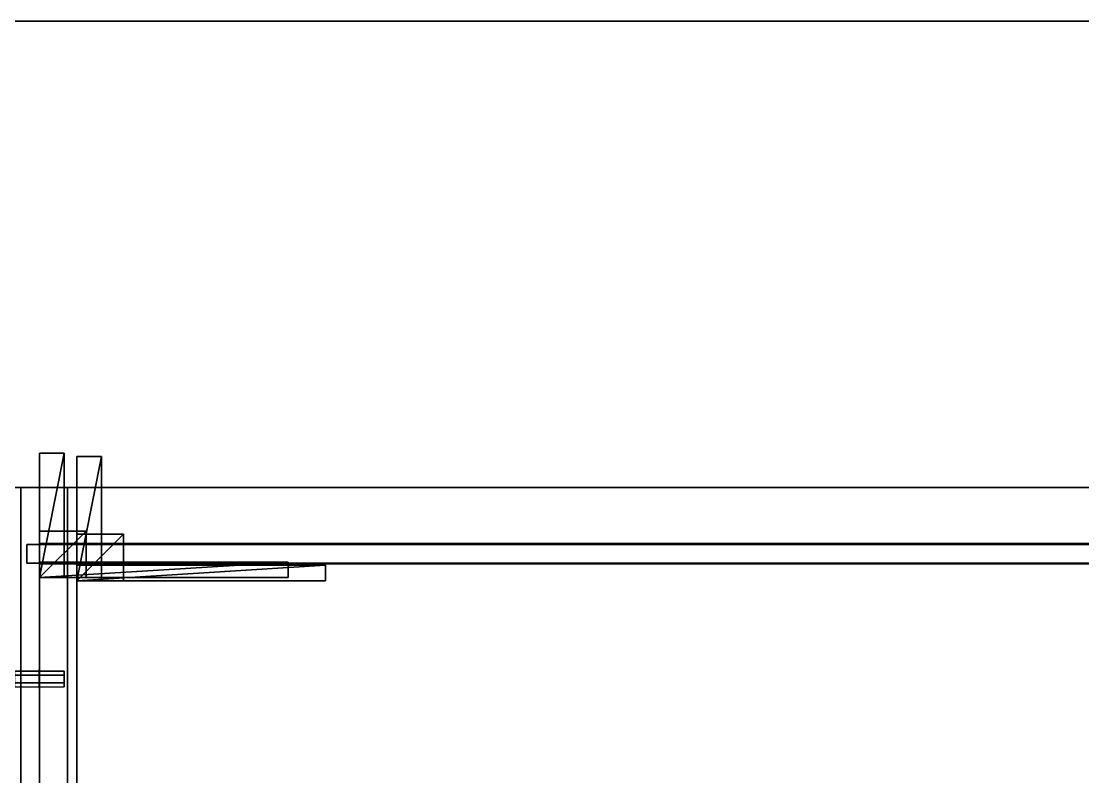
# Model space of a CAD drawing. Extents: x 0 to 5507, y -6518 to 0.
# Drawn here: x 1082.2 to 1423.6, y -243.1 to 0 of the extents above; entities that cross this region are included whole.
import ezdxf

# ---------------------------------------------------------------- set-up
doc = ezdxf.new("R2010")
doc.units = 0
for name, color, linetype in [('LAYER0', 7, 'CONTINUOUS'), ('LAYER183', 7, 'CONTINUOUS'), ('LAYER271', 7, 'CONTINUOUS'), ('LAYER280', 7, 'CONTINUOUS'), ('LAYER281', 7, 'CONTINUOUS'), ('LAYER282', 7, 'CONTINUOUS'), ('LAYER283', 7, 'CONTINUOUS'), ('LAYER285', 2, 'CONTINUOUS'), ('LAYER286', 7, 'CONTINUOUS'), ('LAYER287', 253, 'CONTINUOUS'), ('LAYER288', 253, 'CONTINUOUS'), ('LAYER289', 253, 'CONTINUOUS'), ('LAYER290', 253, 'CONTINUOUS'), ('LAYER291', 253, 'CONTINUOUS'), ('LAYER292', 253, 'CONTINUOUS'), ('LAYER293', 7, 'CONTINUOUS'), ('LAYER295', 254, 'CONTINUOUS'), ('LAYER308', 254, 'CONTINUOUS'), ('LAYER309', 7, 'CONTINUOUS'), ('LAYER311', 2, 'CONTINUOUS'), ('LAYER312', 7, 'CONTINUOUS'), ('LAYER313', 253, 'CONTINUOUS'), ('LAYER314', 253, 'CONTINUOUS'), ('LAYER315', 253, 'CONTINUOUS'), ('LAYER316', 253, 'CONTINUOUS'), ('LAYER317', 253, 'CONTINUOUS'), ('LAYER318', 253, 'CONTINUOUS'), ('LAYER327', 7, 'CONTINUOUS'), ('LAYER329', 7, 'CONTINUOUS'), ('LAYER330', 7, 'CONTINUOUS'), ('LAYER533', 7, 'CONTINUOUS')]:
    doc.layers.add(name, color=color, linetype=linetype)

msp = doc.modelspace()

# ---------------------------------------------------------------- linework, layer by layer
at = {"layer": 'LAYER0', "invisible_edges": 1}
for points in [[(5507, 0), (0, -6518), (0, 0), (5507, 0)], [(0, 0, 5), (5507, 0), (0, 0), (0, 0, 5)], [(5507, 0), (0, 0, 5), (5507, 0, 5), (5507, 0)], [(5507, -6518, 5), (0, 0, 5), (0, -6518, 5), (5507, -6518, 5)], [(0, 0, 5), (5507, -6518, 5), (5507, 0, 5), (0, 0, 5)], [(0, -6518), (5507, 0), (5507, -6518), (0, -6518)]]:
    msp.add_3dface(points, dxfattribs=at)
at = {"layer": 'LAYER183'}
for points, invisible_edges in [([(150, -150, 5), (0, 0, 5), (1916, 0, 5), (150, -150, 5)], 5), ([(0, 0, 2340), (1916, 0, 5), (0, 0, 5), (0, 0, 2340)], 1), ([(1916, 0, 5), (0, 0, 2340), (1916, 0, 2340), (1916, 0, 5)], 1), ([(0, 0, 2340), (150, -150, 2340), (1916, 0, 2340), (0, 0, 2340)], 3), ([(150, -150, 5), (1916, 0, 5), (1766, -150, 5), (150, -150, 5)], 3), ([(1916, 0, 2340), (150, -150, 2340), (1766, -150, 2340), (1916, 0, 2340)], 5), ([(1766, -150, 2340), (150, -150, 5), (1766, -150, 5), (1766, -150, 2340)], 1), ([(150, -150, 5), (1766, -150, 2340), (150, -150, 2340), (150, -150, 5)], 1)]:
    msp.add_3dface(points, dxfattribs=dict(at, invisible_edges=invisible_edges))
at = {"layer": 'LAYER271', "invisible_edges": 1}
for points in [[(1748, -150, 2271), (1088, -150, 2151), (1088, -150, 2271), (1748, -150, 2271)], [(1088, -150, 2151), (1748, -150, 2271), (1748, -150, 2151), (1088, -150, 2151)], [(1088, -168, 2271), (1088, -150, 2151), (1088, -168, 2151), (1088, -168, 2271)], [(1088, -150, 2151), (1088, -168, 2271), (1088, -150, 2271), (1088, -150, 2151)], [(1748, -168, 2151), (1088, -150, 2151), (1748, -150, 2151), (1748, -168, 2151)], [(1088, -150, 2151), (1748, -168, 2151), (1088, -168, 2151), (1088, -150, 2151)], [(1088, -168, 2271), (1748, -150, 2271), (1088, -150, 2271), (1088, -168, 2271)], [(1748, -150, 2271), (1088, -168, 2271), (1748, -168, 2271), (1748, -150, 2271)], [(1748, -168, 2151), (1088, -168, 2271), (1088, -168, 2151), (1748, -168, 2151)], [(1088, -168, 2271), (1748, -168, 2151), (1748, -168, 2271), (1088, -168, 2271)]]:
    msp.add_3dface(points, dxfattribs=at)
at = {"layer": 'LAYER280', "invisible_edges": 1}
for points in [[(1088, -150, 2289), (1748, -660, 2289), (1748, -150, 2289), (1088, -150, 2289)], [(1748, -660, 2289), (1088, -150, 2289), (1088, -660, 2289), (1748, -660, 2289)], [(1088, -150, 2289), (1088, -660, 2271), (1088, -660, 2289), (1088, -150, 2289)], [(1088, -660, 2271), (1088, -150, 2289), (1088, -150, 2271), (1088, -660, 2271)], [(1748, -150, 2271), (1088, -150, 2289), (1748, -150, 2289), (1748, -150, 2271)], [(1088, -150, 2289), (1748, -150, 2271), (1088, -150, 2271), (1088, -150, 2289)], [(1088, -660, 2271), (1748, -150, 2271), (1748, -660, 2271), (1088, -660, 2271)], [(1748, -150, 2271), (1088, -660, 2271), (1088, -150, 2271), (1748, -150, 2271)]]:
    msp.add_3dface(points, dxfattribs=at)
at = {"layer": 'LAYER281', "invisible_edges": 1}
for points in [[(1748, -150, 1631), (1088, -660, 1631), (1088, -150, 1631), (1748, -150, 1631)], [(1088, -660, 1631), (1748, -150, 1631), (1748, -660, 1631), (1088, -660, 1631)], [(1088, -150, 1649), (1088, -660, 1631), (1088, -660, 1649), (1088, -150, 1649)], [(1088, -660, 1631), (1088, -150, 1649), (1088, -150, 1631), (1088, -660, 1631)], [(1088, -150, 1649), (1748, -150, 1631), (1088, -150, 1631), (1088, -150, 1649)], [(1748, -150, 1631), (1088, -150, 1649), (1748, -150, 1649), (1748, -150, 1631)], [(1748, -660, 1649), (1088, -150, 1649), (1088, -660, 1649), (1748, -660, 1649)], [(1088, -150, 1649), (1748, -660, 1649), (1748, -150, 1649), (1088, -150, 1649)]]:
    msp.add_3dface(points, dxfattribs=at)
at = {"layer": 'LAYER282', "invisible_edges": 1}
for points in [[(1084, -168.2998, 1645), (1752, -168.2998, 2275), (1752, -168.2998, 1645), (1084, -168.2998, 1645)], [(1752, -168.2998, 2275), (1084, -168.2998, 1645), (1084, -168.2998, 2275), (1752, -168.2998, 2275)], [(1084, -174.2998, 2275), (1752, -168.2998, 2275), (1084, -168.2998, 2275), (1084, -174.2998, 2275)], [(1752, -168.2998, 2275), (1084, -174.2998, 2275), (1752, -174.2998, 2275), (1752, -168.2998, 2275)], [(1084, -168.2998, 1645), (1084, -174.2998, 2275), (1084, -168.2998, 2275), (1084, -168.2998, 1645)], [(1084, -174.2998, 2275), (1084, -168.2998, 1645), (1084, -174.2998, 1645), (1084, -174.2998, 2275)], [(1752, -174.2998, 1645), (1084, -168.2998, 1645), (1752, -168.2998, 1645), (1752, -174.2998, 1645)], [(1084, -168.2998, 1645), (1752, -174.2998, 1645), (1084, -174.2998, 1645), (1084, -168.2998, 1645)], [(1084, -174.2998, 2275), (1752, -174.2998, 1645), (1752, -174.2998, 2275), (1084, -174.2998, 2275)], [(1752, -174.2998, 1645), (1084, -174.2998, 2275), (1084, -174.2998, 1645), (1752, -174.2998, 1645)]]:
    msp.add_3dface(points, dxfattribs=at)
at = {"layer": 'LAYER283', "invisible_edges": 1}
for points in [[(1070, -150, 1630), (1088, -660, 1630), (1070, -660, 1630), (1070, -150, 1630)], [(1088, -660, 1630), (1070, -150, 1630), (1088, -150, 1630), (1088, -660, 1630)], [(1088, -150, 2290), (1070, -660, 2290), (1088, -660, 2290), (1088, -150, 2290)], [(1070, -660, 2290), (1088, -150, 2290), (1070, -150, 2290), (1070, -660, 2290)], [(1070, -150, 1630), (1088, -150, 2290), (1088, -150, 1630), (1070, -150, 1630)], [(1088, -150, 2290), (1070, -150, 1630), (1070, -150, 2290), (1088, -150, 2290)], [(1088, -150, 2290), (1088, -660, 1630), (1088, -150, 1630), (1088, -150, 2290)], [(1088, -660, 1630), (1088, -150, 2290), (1088, -660, 2290), (1088, -660, 1630)]]:
    msp.add_3dface(points, dxfattribs=at)
at = {"layer": 'LAYER285'}
for points in [[(1168, -179, 2248), (1168, -174, 2248), (1088, -179, 2248), (1168, -179, 2248)], [(1088, -179, 2248), (1168, -174, 2248), (1088, -174, 2248), (1088, -179, 2248)], [(1088, -179, 2248), (1088, -174, 2248), (1088, -179, 2225), (1088, -179, 2248)], [(1088, -179, 2225), (1088, -174, 2248), (1088, -174, 2225), (1088, -179, 2225)], [(1168, -179, 2225), (1088, -179, 2225), (1168, -174, 2225), (1168, -179, 2225)], [(1168, -174, 2225), (1088, -179, 2225), (1088, -174, 2225), (1168, -174, 2225)], [(1168, -174, 2225), (1088, -174, 2225), (1168, -174, 2248), (1168, -174, 2225)], [(1168, -174, 2248), (1088, -174, 2225), (1088, -174, 2248), (1168, -174, 2248)], [(1168, -179, 2225), (1168, -174, 2225), (1168, -179, 2248), (1168, -179, 2225)], [(1168, -179, 2248), (1168, -174, 2225), (1168, -174, 2248), (1168, -179, 2248)], [(1168, -179, 2248), (1088, -179, 2248), (1168, -179, 2225), (1168, -179, 2248)], [(1168, -179, 2225), (1088, -179, 2248), (1088, -179, 2225), (1168, -179, 2225)]]:
    msp.add_3dface(points, dxfattribs=at)
at = {"layer": 'LAYER286', "invisible_edges": 1}
for points in [[(1088, -174, 2248), (1168, -179, 2248), (1168, -174, 2248), (1088, -174, 2248)], [(1168, -179, 2248), (1088, -174, 2248), (1088, -179, 2248), (1168, -179, 2248)], [(1088, -179, 2225), (1168, -174, 2225), (1168, -179, 2225), (1088, -179, 2225)], [(1168, -174, 2225), (1088, -179, 2225), (1088, -174, 2225), (1168, -174, 2225)], [(1088, -174, 2248), (1088, -179, 2225), (1088, -179, 2248), (1088, -174, 2248)], [(1088, -179, 2225), (1088, -174, 2248), (1088, -174, 2225), (1088, -179, 2225)], [(1168, -174, 2225), (1088, -174, 2248), (1168, -174, 2248), (1168, -174, 2225)], [(1088, -174, 2248), (1168, -174, 2225), (1088, -174, 2225), (1088, -174, 2248)], [(1168, -174, 2225), (1168, -179, 2248), (1168, -179, 2225), (1168, -174, 2225)], [(1168, -179, 2248), (1168, -174, 2225), (1168, -174, 2248), (1168, -179, 2248)], [(1088, -179, 2225), (1168, -179, 2248), (1088, -179, 2248), (1088, -179, 2225)], [(1168, -179, 2248), (1088, -179, 2225), (1168, -179, 2225), (1168, -179, 2248)]]:
    msp.add_3dface(points, dxfattribs=at)
at = {"layer": 'LAYER287'}
for points in [[(1103, -179, 2248), (1103, -164, 2248), (1088, -179, 2248), (1103, -179, 2248)], [(1088, -179, 2248), (1103, -164, 2248), (1088, -164, 2248), (1088, -179, 2248)], [(1088, -179, 2248), (1088, -164, 2248), (1088, -179, 2233), (1088, -179, 2248)], [(1088, -179, 2233), (1088, -164, 2248), (1088, -164, 2233), (1088, -179, 2233)], [(1103, -179, 2233), (1088, -179, 2233), (1103, -164, 2233), (1103, -179, 2233)], [(1103, -164, 2233), (1088, -179, 2233), (1088, -164, 2233), (1103, -164, 2233)], [(1103, -164, 2233), (1088, -164, 2233), (1103, -164, 2248), (1103, -164, 2233)], [(1103, -164, 2248), (1088, -164, 2233), (1088, -164, 2248), (1103, -164, 2248)], [(1103, -179, 2233), (1103, -164, 2233), (1103, -179, 2248), (1103, -179, 2233)], [(1103, -179, 2248), (1103, -164, 2233), (1103, -164, 2248), (1103, -179, 2248)], [(1103, -179, 2248), (1088, -179, 2248), (1103, -179, 2233), (1103, -179, 2248)], [(1103, -179, 2233), (1088, -179, 2248), (1088, -179, 2233), (1103, -179, 2233)]]:
    msp.add_3dface(points, dxfattribs=at)
at = {"layer": 'LAYER288'}
for points in [[(1103, -179, 2248), (1103, -164, 2248), (1088, -179, 2248), (1103, -179, 2248)], [(1088, -179, 2248), (1103, -164, 2248), (1088, -164, 2248), (1088, -179, 2248)], [(1088, -179, 2248), (1088, -164, 2248), (1088, -179, 2233), (1088, -179, 2248)], [(1088, -179, 2233), (1088, -164, 2248), (1088, -164, 2233), (1088, -179, 2233)], [(1103, -179, 2233), (1088, -179, 2233), (1103, -164, 2233), (1103, -179, 2233)], [(1103, -164, 2233), (1088, -179, 2233), (1088, -164, 2233), (1103, -164, 2233)], [(1103, -164, 2233), (1088, -164, 2233), (1103, -164, 2248), (1103, -164, 2233)], [(1103, -164, 2248), (1088, -164, 2233), (1088, -164, 2248), (1103, -164, 2248)], [(1103, -179, 2233), (1103, -164, 2233), (1103, -179, 2248), (1103, -179, 2233)], [(1103, -179, 2248), (1103, -164, 2233), (1103, -164, 2248), (1103, -179, 2248)], [(1103, -179, 2248), (1088, -179, 2248), (1103, -179, 2233), (1103, -179, 2248)], [(1103, -179, 2233), (1088, -179, 2248), (1088, -179, 2233), (1103, -179, 2233)]]:
    msp.add_3dface(points, dxfattribs=at)
at = {"layer": 'LAYER289'}
for points in [[(1103, -179, 2248), (1103, -164, 2248), (1088, -179, 2248), (1103, -179, 2248)], [(1088, -179, 2248), (1103, -164, 2248), (1088, -164, 2248), (1088, -179, 2248)], [(1088, -179, 2248), (1088, -164, 2248), (1088, -179, 2233), (1088, -179, 2248)], [(1088, -179, 2233), (1088, -164, 2248), (1088, -164, 2233), (1088, -179, 2233)], [(1103, -179, 2233), (1088, -179, 2233), (1103, -164, 2233), (1103, -179, 2233)], [(1103, -164, 2233), (1088, -179, 2233), (1088, -164, 2233), (1103, -164, 2233)], [(1103, -164, 2233), (1088, -164, 2233), (1103, -164, 2248), (1103, -164, 2233)], [(1103, -164, 2248), (1088, -164, 2233), (1088, -164, 2248), (1103, -164, 2248)], [(1103, -179, 2233), (1103, -164, 2233), (1103, -179, 2248), (1103, -179, 2233)], [(1103, -179, 2248), (1103, -164, 2233), (1103, -164, 2248), (1103, -179, 2248)], [(1103, -179, 2248), (1088, -179, 2248), (1103, -179, 2233), (1103, -179, 2248)], [(1103, -179, 2233), (1088, -179, 2248), (1088, -179, 2233), (1103, -179, 2233)]]:
    msp.add_3dface(points, dxfattribs=at)
at = {"layer": 'LAYER290'}
for points in [[(1103, -179, 2248), (1103, -164, 2248), (1088, -179, 2248), (1103, -179, 2248)], [(1088, -179, 2248), (1103, -164, 2248), (1088, -164, 2248), (1088, -179, 2248)], [(1088, -179, 2248), (1088, -164, 2248), (1088, -179, 2233), (1088, -179, 2248)], [(1088, -179, 2233), (1088, -164, 2248), (1088, -164, 2233), (1088, -179, 2233)], [(1103, -179, 2233), (1088, -179, 2233), (1103, -164, 2233), (1103, -179, 2233)], [(1103, -164, 2233), (1088, -179, 2233), (1088, -164, 2233), (1103, -164, 2233)], [(1103, -164, 2233), (1088, -164, 2233), (1103, -164, 2248), (1103, -164, 2233)], [(1103, -164, 2248), (1088, -164, 2233), (1088, -164, 2248), (1103, -164, 2248)], [(1103, -179, 2233), (1103, -164, 2233), (1103, -179, 2248), (1103, -179, 2233)], [(1103, -179, 2248), (1103, -164, 2233), (1103, -164, 2248), (1103, -179, 2248)], [(1103, -179, 2248), (1088, -179, 2248), (1103, -179, 2233), (1103, -179, 2248)], [(1103, -179, 2233), (1088, -179, 2248), (1088, -179, 2233), (1103, -179, 2233)]]:
    msp.add_3dface(points, dxfattribs=at)
at = {"layer": 'LAYER291'}
for points in [[(1096, -179, 2248), (1096, -139, 2248), (1088, -179, 2248), (1096, -179, 2248)], [(1088, -179, 2248), (1096, -139, 2248), (1088, -139, 2248), (1088, -179, 2248)], [(1088, -179, 2248), (1088, -139, 2248), (1088, -179, 2240), (1088, -179, 2248)], [(1088, -179, 2240), (1088, -139, 2248), (1088, -139, 2240), (1088, -179, 2240)], [(1096, -179, 2240), (1088, -179, 2240), (1096, -139, 2240), (1096, -179, 2240)], [(1096, -139, 2240), (1088, -179, 2240), (1088, -139, 2240), (1096, -139, 2240)], [(1096, -139, 2240), (1088, -139, 2240), (1096, -139, 2248), (1096, -139, 2240)], [(1096, -139, 2248), (1088, -139, 2240), (1088, -139, 2248), (1096, -139, 2248)], [(1096, -179, 2240), (1096, -139, 2240), (1096, -179, 2248), (1096, -179, 2240)], [(1096, -179, 2248), (1096, -139, 2240), (1096, -139, 2248), (1096, -179, 2248)], [(1096, -179, 2248), (1088, -179, 2248), (1096, -179, 2240), (1096, -179, 2248)], [(1096, -179, 2240), (1088, -179, 2248), (1088, -179, 2240), (1096, -179, 2240)]]:
    msp.add_3dface(points, dxfattribs=at)
at = {"layer": 'LAYER292'}
for points in [[(1168, -179, 2248), (1168, -174, 2248), (1088, -179, 2248), (1168, -179, 2248)], [(1088, -179, 2248), (1168, -174, 2248), (1088, -174, 2248), (1088, -179, 2248)], [(1088, -179, 2248), (1088, -174, 2248), (1088, -179, 2232), (1088, -179, 2248)], [(1088, -179, 2232), (1088, -174, 2248), (1088, -174, 2232), (1088, -179, 2232)], [(1168, -179, 2232), (1088, -179, 2232), (1168, -174, 2232), (1168, -179, 2232)], [(1168, -174, 2232), (1088, -179, 2232), (1088, -174, 2232), (1168, -174, 2232)], [(1168, -174, 2232), (1088, -174, 2232), (1168, -174, 2248), (1168, -174, 2232)], [(1168, -174, 2248), (1088, -174, 2232), (1088, -174, 2248), (1168, -174, 2248)], [(1168, -179, 2232), (1168, -174, 2232), (1168, -179, 2248), (1168, -179, 2232)], [(1168, -179, 2248), (1168, -174, 2232), (1168, -174, 2248), (1168, -179, 2248)], [(1168, -179, 2248), (1088, -179, 2248), (1168, -179, 2232), (1168, -179, 2248)], [(1168, -179, 2232), (1088, -179, 2248), (1088, -179, 2232), (1168, -179, 2232)]]:
    msp.add_3dface(points, dxfattribs=at)
at = {"layer": 'LAYER293', "invisible_edges": 1}
for points in [[(1748, -174.6001, 1951), (1088, -640, 1951), (1088, -174.6001, 1951), (1748, -174.6001, 1951)], [(1088, -640, 1951), (1748, -174.6001, 1951), (1748, -640, 1951), (1088, -640, 1951)], [(1088, -174.6001, 1969), (1088, -640, 1951), (1088, -640, 1969), (1088, -174.6001, 1969)], [(1088, -640, 1951), (1088, -174.6001, 1969), (1088, -174.6001, 1951), (1088, -640, 1951)], [(1088, -174.6001, 1969), (1748, -174.6001, 1951), (1088, -174.6001, 1951), (1088, -174.6001, 1969)], [(1748, -174.6001, 1951), (1088, -174.6001, 1969), (1748, -174.6001, 1969), (1748, -174.6001, 1951)], [(1748, -640, 1969), (1088, -174.6001, 1969), (1088, -640, 1969), (1748, -640, 1969)], [(1088, -174.6001, 1969), (1748, -640, 1969), (1748, -174.6001, 1969), (1088, -174.6001, 1969)]]:
    msp.add_3dface(points, dxfattribs=at)
at = {"layer": 'LAYER295'}
for points in [[(1087.95, -208.6001, 1948.5), (1087.95, -214.6001, 1948.5), (1087.95, -213.1001, 1951.098), (1087.95, -210.1001, 1951.098)], [(1087.95, -208.6001, 1948.5), (1087.95, -214.6001, 1948.5), (1087.95, -213.1001, 1945.902), (1087.95, -210.1001, 1945.902)], [(1088.05, -208.6001, 1948.5), (1088.05, -214.6001, 1948.5), (1088.05, -213.1001, 1951.098), (1088.05, -210.1001, 1951.098)], [(1088.05, -208.6001, 1948.5), (1088.05, -214.6001, 1948.5), (1088.05, -213.1001, 1945.902), (1088.05, -210.1001, 1945.902)], [(1096, -214.1001, 1948.5), (1096, -209.1001, 1948.5), (1096, -210.3501, 1950.665), (1096, -212.8501, 1950.665)], [(1096, -214.1001, 1948.5), (1096, -212.8501, 1946.335), (1096, -210.3501, 1946.335), (1096, -209.1001, 1948.5)]]:
    msp.add_3dface(points, dxfattribs=at)
at = {"layer": 'LAYER308', "invisible_edges": 1}
for points in [[(1070, -150, 1630), (2480, -683, 1630), (2480, -150, 1630), (1070, -150, 1630)], [(2480, -683, 1630), (1070, -150, 1630), (1070, -683, 1630), (2480, -683, 1630)], [(2480, -150, 1612), (1070, -150, 1630), (2480, -150, 1630), (2480, -150, 1612)], [(1070, -150, 1630), (2480, -150, 1612), (1070, -150, 1612), (1070, -150, 1630)], [(1070, -683, 1612), (2480, -150, 1612), (2480, -683, 1612), (1070, -683, 1612)], [(2480, -150, 1612), (1070, -683, 1612), (1070, -150, 1612), (2480, -150, 1612)]]:
    msp.add_3dface(points, dxfattribs=at)
at = {"layer": 'LAYER309', "invisible_edges": 1}
for points in [[(1082, -150, 115), (1100, -800, 115), (1082, -800, 115), (1082, -150, 115)], [(1100, -800, 115), (1082, -150, 115), (1100, -150, 115), (1100, -800, 115)], [(1100, -150, 885), (1082, -800, 885), (1100, -800, 885), (1100, -150, 885)], [(1082, -800, 885), (1100, -150, 885), (1082, -150, 885), (1082, -800, 885)], [(1082, -150, 115), (1100, -150, 885), (1100, -150, 115), (1082, -150, 115)], [(1100, -150, 885), (1082, -150, 115), (1082, -150, 885), (1100, -150, 885)], [(1100, -150, 885), (1100, -800, 115), (1100, -150, 115), (1100, -150, 885)], [(1100, -800, 115), (1100, -150, 885), (1100, -800, 885), (1100, -800, 115)]]:
    msp.add_3dface(points, dxfattribs=at)
at = {"layer": 'LAYER311'}
for points in [[(1180, -180, 855.5), (1180, -175, 855.5), (1100, -180, 855.5), (1180, -180, 855.5)], [(1100, -180, 855.5), (1180, -175, 855.5), (1100, -175, 855.5), (1100, -180, 855.5)], [(1100, -180, 855.5), (1100, -175, 855.5), (1100, -180, 832.5), (1100, -180, 855.5)], [(1100, -180, 832.5), (1100, -175, 855.5), (1100, -175, 832.5), (1100, -180, 832.5)], [(1180, -180, 832.5), (1100, -180, 832.5), (1180, -175, 832.5), (1180, -180, 832.5)], [(1180, -175, 832.5), (1100, -180, 832.5), (1100, -175, 832.5), (1180, -175, 832.5)], [(1180, -175, 832.5), (1100, -175, 832.5), (1180, -175, 855.5), (1180, -175, 832.5)], [(1180, -175, 855.5), (1100, -175, 832.5), (1100, -175, 855.5), (1180, -175, 855.5)], [(1180, -180, 832.5), (1180, -175, 832.5), (1180, -180, 855.5), (1180, -180, 832.5)], [(1180, -180, 855.5), (1180, -175, 832.5), (1180, -175, 855.5), (1180, -180, 855.5)], [(1180, -180, 855.5), (1100, -180, 855.5), (1180, -180, 832.5), (1180, -180, 855.5)], [(1180, -180, 832.5), (1100, -180, 855.5), (1100, -180, 832.5), (1180, -180, 832.5)]]:
    msp.add_3dface(points, dxfattribs=at)
at = {"layer": 'LAYER312', "invisible_edges": 1}
for points in [[(1100, -175, 855.5), (1180, -180, 855.5), (1180, -175, 855.5), (1100, -175, 855.5)], [(1180, -180, 855.5), (1100, -175, 855.5), (1100, -180, 855.5), (1180, -180, 855.5)], [(1100, -180, 832.5), (1180, -175, 832.5), (1180, -180, 832.5), (1100, -180, 832.5)], [(1180, -175, 832.5), (1100, -180, 832.5), (1100, -175, 832.5), (1180, -175, 832.5)], [(1100, -175, 855.5), (1100, -180, 832.5), (1100, -180, 855.5), (1100, -175, 855.5)], [(1100, -180, 832.5), (1100, -175, 855.5), (1100, -175, 832.5), (1100, -180, 832.5)], [(1180, -175, 832.5), (1100, -175, 855.5), (1180, -175, 855.5), (1180, -175, 832.5)], [(1100, -175, 855.5), (1180, -175, 832.5), (1100, -175, 832.5), (1100, -175, 855.5)], [(1180, -175, 832.5), (1180, -180, 855.5), (1180, -180, 832.5), (1180, -175, 832.5)], [(1180, -180, 855.5), (1180, -175, 832.5), (1180, -175, 855.5), (1180, -180, 855.5)], [(1100, -180, 832.5), (1180, -180, 855.5), (1100, -180, 855.5), (1100, -180, 832.5)], [(1180, -180, 855.5), (1100, -180, 832.5), (1180, -180, 832.5), (1180, -180, 855.5)]]:
    msp.add_3dface(points, dxfattribs=at)
at = {"layer": 'LAYER313'}
for points in [[(1115, -180, 855.5), (1115, -165, 855.5), (1100, -180, 855.5), (1115, -180, 855.5)], [(1100, -180, 855.5), (1115, -165, 855.5), (1100, -165, 855.5), (1100, -180, 855.5)], [(1100, -180, 855.5), (1100, -165, 855.5), (1100, -180, 840.5), (1100, -180, 855.5)], [(1100, -180, 840.5), (1100, -165, 855.5), (1100, -165, 840.5), (1100, -180, 840.5)], [(1115, -180, 840.5), (1100, -180, 840.5), (1115, -165, 840.5), (1115, -180, 840.5)], [(1115, -165, 840.5), (1100, -180, 840.5), (1100, -165, 840.5), (1115, -165, 840.5)], [(1115, -165, 840.5), (1100, -165, 840.5), (1115, -165, 855.5), (1115, -165, 840.5)], [(1115, -165, 855.5), (1100, -165, 840.5), (1100, -165, 855.5), (1115, -165, 855.5)], [(1115, -180, 840.5), (1115, -165, 840.5), (1115, -180, 855.5), (1115, -180, 840.5)], [(1115, -180, 855.5), (1115, -165, 840.5), (1115, -165, 855.5), (1115, -180, 855.5)], [(1115, -180, 855.5), (1100, -180, 855.5), (1115, -180, 840.5), (1115, -180, 855.5)], [(1115, -180, 840.5), (1100, -180, 855.5), (1100, -180, 840.5), (1115, -180, 840.5)]]:
    msp.add_3dface(points, dxfattribs=at)
at = {"layer": 'LAYER314'}
for points in [[(1115, -180, 855.5), (1115, -165, 855.5), (1100, -180, 855.5), (1115, -180, 855.5)], [(1100, -180, 855.5), (1115, -165, 855.5), (1100, -165, 855.5), (1100, -180, 855.5)], [(1100, -180, 855.5), (1100, -165, 855.5), (1100, -180, 840.5), (1100, -180, 855.5)], [(1100, -180, 840.5), (1100, -165, 855.5), (1100, -165, 840.5), (1100, -180, 840.5)], [(1115, -180, 840.5), (1100, -180, 840.5), (1115, -165, 840.5), (1115, -180, 840.5)], [(1115, -165, 840.5), (1100, -180, 840.5), (1100, -165, 840.5), (1115, -165, 840.5)], [(1115, -165, 840.5), (1100, -165, 840.5), (1115, -165, 855.5), (1115, -165, 840.5)], [(1115, -165, 855.5), (1100, -165, 840.5), (1100, -165, 855.5), (1115, -165, 855.5)], [(1115, -180, 840.5), (1115, -165, 840.5), (1115, -180, 855.5), (1115, -180, 840.5)], [(1115, -180, 855.5), (1115, -165, 840.5), (1115, -165, 855.5), (1115, -180, 855.5)], [(1115, -180, 855.5), (1100, -180, 855.5), (1115, -180, 840.5), (1115, -180, 855.5)], [(1115, -180, 840.5), (1100, -180, 855.5), (1100, -180, 840.5), (1115, -180, 840.5)]]:
    msp.add_3dface(points, dxfattribs=at)
at = {"layer": 'LAYER315'}
for points in [[(1115, -180, 855.5), (1115, -165, 855.5), (1100, -180, 855.5), (1115, -180, 855.5)], [(1100, -180, 855.5), (1115, -165, 855.5), (1100, -165, 855.5), (1100, -180, 855.5)], [(1100, -180, 855.5), (1100, -165, 855.5), (1100, -180, 840.5), (1100, -180, 855.5)], [(1100, -180, 840.5), (1100, -165, 855.5), (1100, -165, 840.5), (1100, -180, 840.5)], [(1115, -180, 840.5), (1100, -180, 840.5), (1115, -165, 840.5), (1115, -180, 840.5)], [(1115, -165, 840.5), (1100, -180, 840.5), (1100, -165, 840.5), (1115, -165, 840.5)], [(1115, -165, 840.5), (1100, -165, 840.5), (1115, -165, 855.5), (1115, -165, 840.5)], [(1115, -165, 855.5), (1100, -165, 840.5), (1100, -165, 855.5), (1115, -165, 855.5)], [(1115, -180, 840.5), (1115, -165, 840.5), (1115, -180, 855.5), (1115, -180, 840.5)], [(1115, -180, 855.5), (1115, -165, 840.5), (1115, -165, 855.5), (1115, -180, 855.5)], [(1115, -180, 855.5), (1100, -180, 855.5), (1115, -180, 840.5), (1115, -180, 855.5)], [(1115, -180, 840.5), (1100, -180, 855.5), (1100, -180, 840.5), (1115, -180, 840.5)]]:
    msp.add_3dface(points, dxfattribs=at)
at = {"layer": 'LAYER316'}
for points in [[(1115, -180, 855.5), (1115, -165, 855.5), (1100, -180, 855.5), (1115, -180, 855.5)], [(1100, -180, 855.5), (1115, -165, 855.5), (1100, -165, 855.5), (1100, -180, 855.5)], [(1100, -180, 855.5), (1100, -165, 855.5), (1100, -180, 840.5), (1100, -180, 855.5)], [(1100, -180, 840.5), (1100, -165, 855.5), (1100, -165, 840.5), (1100, -180, 840.5)], [(1115, -180, 840.5), (1100, -180, 840.5), (1115, -165, 840.5), (1115, -180, 840.5)], [(1115, -165, 840.5), (1100, -180, 840.5), (1100, -165, 840.5), (1115, -165, 840.5)], [(1115, -165, 840.5), (1100, -165, 840.5), (1115, -165, 855.5), (1115, -165, 840.5)], [(1115, -165, 855.5), (1100, -165, 840.5), (1100, -165, 855.5), (1115, -165, 855.5)], [(1115, -180, 840.5), (1115, -165, 840.5), (1115, -180, 855.5), (1115, -180, 840.5)], [(1115, -180, 855.5), (1115, -165, 840.5), (1115, -165, 855.5), (1115, -180, 855.5)], [(1115, -180, 855.5), (1100, -180, 855.5), (1115, -180, 840.5), (1115, -180, 855.5)], [(1115, -180, 840.5), (1100, -180, 855.5), (1100, -180, 840.5), (1115, -180, 840.5)]]:
    msp.add_3dface(points, dxfattribs=at)
at = {"layer": 'LAYER317'}
for points in [[(1108, -180, 855.5), (1108, -140, 855.5), (1100, -180, 855.5), (1108, -180, 855.5)], [(1100, -180, 855.5), (1108, -140, 855.5), (1100, -140, 855.5), (1100, -180, 855.5)], [(1100, -180, 855.5), (1100, -140, 855.5), (1100, -180, 847.5), (1100, -180, 855.5)], [(1100, -180, 847.5), (1100, -140, 855.5), (1100, -140, 847.5), (1100, -180, 847.5)], [(1108, -180, 847.5), (1100, -180, 847.5), (1108, -140, 847.5), (1108, -180, 847.5)], [(1108, -140, 847.5), (1100, -180, 847.5), (1100, -140, 847.5), (1108, -140, 847.5)], [(1108, -140, 847.5), (1100, -140, 847.5), (1108, -140, 855.5), (1108, -140, 847.5)], [(1108, -140, 855.5), (1100, -140, 847.5), (1100, -140, 855.5), (1108, -140, 855.5)], [(1108, -180, 847.5), (1108, -140, 847.5), (1108, -180, 855.5), (1108, -180, 847.5)], [(1108, -180, 855.5), (1108, -140, 847.5), (1108, -140, 855.5), (1108, -180, 855.5)], [(1108, -180, 855.5), (1100, -180, 855.5), (1108, -180, 847.5), (1108, -180, 855.5)], [(1108, -180, 847.5), (1100, -180, 855.5), (1100, -180, 847.5), (1108, -180, 847.5)]]:
    msp.add_3dface(points, dxfattribs=at)
at = {"layer": 'LAYER318'}
for points in [[(1180, -180, 855.5), (1180, -175, 855.5), (1100, -180, 855.5), (1180, -180, 855.5)], [(1100, -180, 855.5), (1180, -175, 855.5), (1100, -175, 855.5), (1100, -180, 855.5)], [(1100, -180, 855.5), (1100, -175, 855.5), (1100, -180, 839.5), (1100, -180, 855.5)], [(1100, -180, 839.5), (1100, -175, 855.5), (1100, -175, 839.5), (1100, -180, 839.5)], [(1180, -180, 839.5), (1100, -180, 839.5), (1180, -175, 839.5), (1180, -180, 839.5)], [(1180, -175, 839.5), (1100, -180, 839.5), (1100, -175, 839.5), (1180, -175, 839.5)], [(1180, -175, 839.5), (1100, -175, 839.5), (1180, -175, 855.5), (1180, -175, 839.5)], [(1180, -175, 855.5), (1100, -175, 839.5), (1100, -175, 855.5), (1180, -175, 855.5)], [(1180, -180, 839.5), (1180, -175, 839.5), (1180, -180, 855.5), (1180, -180, 839.5)], [(1180, -180, 855.5), (1180, -175, 839.5), (1180, -175, 855.5), (1180, -180, 855.5)], [(1180, -180, 855.5), (1100, -180, 855.5), (1180, -180, 839.5), (1180, -180, 855.5)], [(1180, -180, 839.5), (1100, -180, 855.5), (1100, -180, 839.5), (1180, -180, 839.5)]]:
    msp.add_3dface(points, dxfattribs=at)
at = {"layer": 'LAYER327', "invisible_edges": 1}
for points in [[(1748, -150, 116), (1100, -800, 116), (1100, -150, 116), (1748, -150, 116)], [(1100, -800, 116), (1748, -150, 116), (1748, -800, 116), (1100, -800, 116)], [(1100, -150, 134), (1100, -800, 116), (1100, -800, 134), (1100, -150, 134)], [(1100, -800, 116), (1100, -150, 134), (1100, -150, 116), (1100, -800, 116)], [(1100, -150, 134), (1748, -150, 116), (1100, -150, 116), (1100, -150, 134)], [(1748, -150, 116), (1100, -150, 134), (1748, -150, 134), (1748, -150, 116)], [(1748, -800, 134), (1100, -150, 134), (1100, -800, 134), (1748, -800, 134)], [(1100, -150, 134), (1748, -800, 134), (1748, -150, 134), (1100, -150, 134)]]:
    msp.add_3dface(points, dxfattribs=at)
at = {"layer": 'LAYER329', "invisible_edges": 1}
for points in [[(1748, -150, 885), (1100, -150, 765), (1100, -150, 885), (1748, -150, 885)], [(1100, -150, 765), (1748, -150, 885), (1748, -150, 765), (1100, -150, 765)], [(1100, -168, 885), (1100, -150, 765), (1100, -168, 765), (1100, -168, 885)], [(1100, -150, 765), (1100, -168, 885), (1100, -150, 885), (1100, -150, 765)], [(1748, -168, 765), (1100, -150, 765), (1748, -150, 765), (1748, -168, 765)], [(1100, -150, 765), (1748, -168, 765), (1100, -168, 765), (1100, -150, 765)], [(1100, -168, 885), (1748, -150, 885), (1100, -150, 885), (1100, -168, 885)], [(1748, -150, 885), (1100, -168, 885), (1748, -168, 885), (1748, -150, 885)], [(1748, -168, 765), (1100, -168, 885), (1100, -168, 765), (1748, -168, 765)], [(1100, -168, 885), (1748, -168, 765), (1748, -168, 885), (1100, -168, 885)]]:
    msp.add_3dface(points, dxfattribs=at)
at = {"layer": 'LAYER330', "invisible_edges": 1}
for points in [[(1100, -150, 518.5), (1748, -800, 518.5), (1748, -150, 518.5), (1100, -150, 518.5)], [(1748, -800, 518.5), (1100, -150, 518.5), (1100, -800, 518.5), (1748, -800, 518.5)], [(1100, -150, 518.5), (1100, -800, 500.5), (1100, -800, 518.5), (1100, -150, 518.5)], [(1100, -800, 500.5), (1100, -150, 518.5), (1100, -150, 500.5), (1100, -800, 500.5)], [(1748, -150, 500.5), (1100, -150, 518.5), (1748, -150, 518.5), (1748, -150, 500.5)], [(1100, -150, 518.5), (1748, -150, 500.5), (1100, -150, 500.5), (1100, -150, 518.5)], [(1100, -800, 500.5), (1748, -150, 500.5), (1748, -800, 500.5), (1100, -800, 500.5)], [(1748, -150, 500.5), (1100, -800, 500.5), (1100, -150, 500.5), (1748, -150, 500.5)]]:
    msp.add_3dface(points, dxfattribs=at)
at = {"layer": 'LAYER533'}
for points, invisible_edges in [([(1766, -150, 5), (1097, -750, 5), (1097, -150, 5), (1766, -150, 5)], 1), ([(1097, -750, 5), (1766, -150, 5), (1766, -360, 5), (1097, -750, 5)], 5), ([(1097, -150, 115), (1766, -150, 5), (1097, -150, 5), (1097, -150, 115)], 1), ([(1766, -150, 5), (1097, -150, 115), (1766, -150, 115), (1766, -150, 5)], 1), ([(1097, -150, 115), (1097, -750, 5), (1097, -750, 115), (1097, -150, 115)], 1), ([(1097, -750, 5), (1097, -150, 115), (1097, -150, 5), (1097, -750, 5)], 1), ([(1797, -750, 115), (1097, -150, 115), (1097, -750, 115), (1797, -750, 115)], 1), ([(1097, -150, 115), (1797, -750, 115), (1766, -360, 115), (1097, -150, 115)], 7), ([(1766, -150, 115), (1097, -150, 115), (1766, -360, 115), (1766, -150, 115)], 2)]:
    msp.add_3dface(points, dxfattribs=dict(at, invisible_edges=invisible_edges))

# ---------------------------------------------------------------- meshes
at = {"layer": 'LAYER295'}
mesh = msp.add_polymesh((2, 6), dxfattribs=dict(at, n_close=True))
for k, corner in enumerate([(1096, -214.1001, 1948.5), (1096, -212.8501, 1950.665), (1096, -210.3501, 1950.665), (1096, -209.1001, 1948.5), (1096, -210.3501, 1946.335), (1096, -212.8501, 1946.335), (1080, -214.1001, 1948.5), (1080, -212.8501, 1950.665), (1080, -210.3501, 1950.665), (1080, -209.1001, 1948.5), (1080, -210.3501, 1946.335), (1080, -212.8501, 1946.335)]):
    mesh.set_mesh_vertex(divmod(k, 6), corner)
mesh = msp.add_polymesh((2, 6), dxfattribs=dict(at, n_close=True))
for k, corner in enumerate([(1088.05, -214.6001, 1948.5), (1088.05, -213.1001, 1951.098), (1088.05, -210.1001, 1951.098), (1088.05, -208.6001, 1948.5), (1088.05, -210.1001, 1945.902), (1088.05, -213.1001, 1945.902), (1087.95, -214.6001, 1948.5), (1087.95, -213.1001, 1951.098), (1087.95, -210.1001, 1951.098), (1087.95, -208.6001, 1948.5), (1087.95, -210.1001, 1945.902), (1087.95, -213.1001, 1945.902)]):
    mesh.set_mesh_vertex(divmod(k, 6), corner)

doc.saveas('drawing.dxf')
